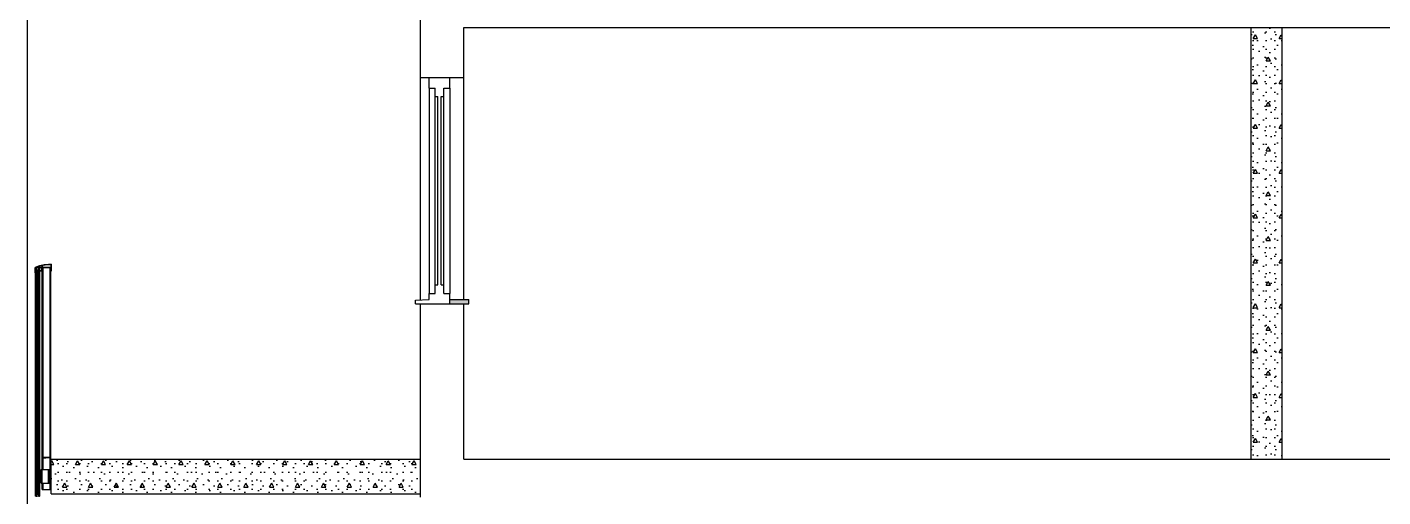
# Model space of a CAD drawing. Header units: millimetres. Extents: x 15 to 2176, y 3 to 641.
# Drawn here: x 1206.1 to 1363.3, y 416.1 to 470.5 of the extents above; entities that cross this region are included whole.
import ezdxf
from ezdxf.xclip import XClip

# ---------------------------------------------------------------- set-up
doc = ezdxf.new("R2010")
doc.units = ezdxf.units.MM
doc.header["$MEASUREMENT"] = 0
doc.header["$XCLIPFRAME"] = 0
doc.set_wipeout_variables(frame=1)
doc.linetypes.add('Wipeout_Contour', pattern=[1000, 0, -1000])
for name, color, linetype in [('A--------P-', 7, 'Continuous'), ('A-01SC-----', 7, 'Continuous'), ('A-01SC-----Ytterväggar2', 7, 'Continuous'), ('A-01SF-----', 7, 'Continuous'), ('A-01SJ-----', 1, 'Continuous'), ('A-27B------', 7, 'Continuous')]:
    doc.layers.add(name, color=color, linetype=linetype)
pattern_1 = [(0, (1499.748, 92.474), (0, 5.19615), [0.5, -2.5]), (0, (1501.248, 95.072), (0, 5.19615), [0.5, -2.5]), (60, (1499.748, 92.474), (-4.5, 2.598076), [0.5, -2.5]), (60, (1502.748, 92.474), (-4.5, 2.598076), [0.5, -2.5]), (120, (1500.248, 92.474), (4.5, 2.598076), [0.5, -2.5]), (120, (1503.248, 92.474), (4.5, 2.598076), [0.5, -2.5]), (0, (1499.7481, 92.9741), (0, 1), [0, -1, 0, -1.5]), (45, (1500.2481, 92.9741), (-0.7071068, 0.7071068), [0, -0.75, 0, -1.25])]

# ---------------------------------------------------------------- blocks, each defined once
blk = doc.blocks.new('Drawing_3_3', base_point=(1339.37, 329.56))
at = {"layer": 'A-01SC-----', "linetype": 'Continuous'}
blk.add_hatch(color=256, dxfattribs=at).paths.add_polyline_path([(1257.35, 438.47), (1257.35, 438.97), (1255.15, 438.97), (1255.15, 438.47)])
at = {"layer": 'A-01SJ-----', "linetype": 'Continuous'}
blk.add_hatch(color=256, dxfattribs=at).paths.add_polyline_path([(1207.3, 416.67), (1207.43, 416.67), (1207.43, 442.17), (1207.3, 442.17)])
h = blk.add_hatch(dxfattribs=at)
h.set_pattern_fill('BETONG__STD__0003', color=256, style=0, pattern_type=2)
h.set_pattern_definition(pattern_1)
h.paths.add_polyline_path([(1208.92, 416.47), (1251.75, 416.47), (1251.75, 420.47), (1208.92, 420.47)])
at = {"layer": 'A-27B------', "linetype": 'Continuous'}
h = blk.add_hatch(dxfattribs=at)
h.set_pattern_fill('BETONG__STD__0003', color=256, style=0, pattern_type=2)
h.set_pattern_definition(pattern_1)
h.paths.add_polyline_path([(1348.01, 420.47), (1351.61, 420.47), (1351.61, 470.47), (1348.01, 470.47)])
at = {"layer": 'A-01SC-----'}
for p, q in [((1251.75, 464.67), (1251.75, 470.47)), ((1256.75, 464.67), (1256.75, 470.47)), ((1251.75, 438.92), (1251.75, 464.67)), ((1251.75, 464.67), (1252.75, 464.67)), ((1252.75, 464.67), (1254.15, 464.67)), ((1252.75, 464.67), (1256.75, 464.67)), ((1254.15, 464.67), (1255.15, 464.67)), ((1256.75, 438.97), (1256.75, 464.67)), ((1251.15, 438.47), (1251.15, 438.89)), ((1251.15, 438.47), (1252.75, 438.47)), ((1251.75, 420.47), (1251.75, 438.47)), ((1251.75, 438.47), (1252.75, 438.47)), ((1252.75, 438.47), (1254.15, 438.47)), ((1252.75, 438.47), (1256.75, 438.47)), ((1254.15, 438.47), (1255.15, 438.47)), ((1255.15, 438.47), (1257.35, 438.47)), ((1256.75, 420.47), (1256.75, 438.47)), ((1257.35, 438.47), (1257.35, 438.97))]:
    blk.add_line(p, q, dxfattribs=at)
at = {"layer": 'A-01SC-----Ytterväggar2'}
for p, q in [((1206.15, 474.87), (1206.15, 420.47)), ((1206.15, 420.47), (1206.15, 366.07))]:
    blk.add_line(p, q, dxfattribs=at)
at = {"layer": 'A-01SF-----'}
for p, q in [((1251.75, 470.47), (1251.75, 474.87)), ((1256.75, 470.47), (1366.48, 470.47)), ((1251.75, 416.07), (1251.75, 420.47)), ((1256.75, 420.47), (1366.48, 420.47))]:
    blk.add_line(p, q, dxfattribs=at)
at = {"layer": 'A-01SJ-----'}
for p, q in [((1207.08, 442.64), (1207.13, 442.73)), ((1207.08, 442.07), (1207.08, 442.64)), ((1207.08, 442.06), (1207.08, 442.07)), ((1207.1, 442.06), (1207.08, 442.06)), ((1207.1, 442.06), (1207.11, 442.06)), ((1207.11, 442.66), (1207.12, 442.67)), ((1207.11, 442.63), (1207.11, 442.66)), ((1207.11, 442.63), (1207.13, 442.66)), ((1207.11, 442.06), (1207.11, 442.07)), ((1207.11, 442.01), (1207.11, 442.07)), ((1207.13, 441.99), (1207.11, 442.01)), ((1207.11, 441.97), (1207.13, 441.97)), ((1207.11, 416.87), (1207.11, 441.97)), ((1207.12, 442.67), (1207.12, 442.67)), ((1207.12, 442.67), (1207.15, 442.67)), ((1207.13, 442.73), (1207.61, 442.92)), ((1207.13, 442.66), (1207.15, 442.67)), ((1207.15, 441.97), (1207.13, 441.99)), ((1207.13, 441.97), (1207.15, 441.97)), ((1207.14, 442.63), (1207.15, 442.64)), ((1207.14, 442.01), (1207.14, 442.63)), ((1207.15, 442.01), (1207.14, 442.01)), ((1207.15, 442.64), (1207.15, 442.64)), ((1207.15, 442.64), (1207.21, 442.64)), ((1207.15, 442), (1207.15, 442.01)), ((1207.15, 442), (1207.21, 442)), ((1207.15, 441.97), (1207.27, 441.97)), ((1207.15, 416.87), (1207.15, 441.97)), ((1207.2, 442.72), (1207.21, 442.73)), ((1207.2, 442.71), (1207.2, 442.72)), ((1207.21, 442.71), (1207.2, 442.71)), ((1207.21, 442.73), (1207.89, 442.96)), ((1207.21, 442.71), (1207.86, 442.71)), ((1207.21, 442.64), (1207.21, 442.64)), ((1207.21, 442), (1207.22, 442.01)), ((1207.22, 442.63), (1207.22, 442.64)), ((1207.22, 442.39), (1207.22, 442.63)), ((1207.23, 442.39), (1207.22, 442.39)), ((1207.22, 442.25), (1207.23, 442.26)), ((1207.22, 442.01), (1207.22, 442.25)), ((1207.22, 442.01), (1207.22, 442.01)), ((1207.23, 442.38), (1207.23, 442.39)), ((1207.23, 442.39), (1207.27, 442.38)), ((1207.23, 442.26), (1207.27, 442.26)), ((1207.23, 442.26), (1207.23, 442.26)), ((1207.25, 442.63), (1207.26, 442.64)), ((1207.25, 442.42), (1207.25, 442.63)), ((1207.26, 442.42), (1207.25, 442.42)), ((1207.25, 442.22), (1207.26, 442.23)), ((1207.25, 442.01), (1207.25, 442.22)), ((1207.26, 442.01), (1207.25, 442.01)), ((1207.26, 442.64), (1207.26, 442.64)), ((1207.26, 442.64), (1207.27, 442.64)), ((1207.26, 442.41), (1207.26, 442.42)), ((1207.26, 442.41), (1207.46, 442.41)), ((1207.26, 442.23), (1207.26, 442.23)), ((1207.26, 442.23), (1207.46, 442.23)), ((1207.27, 442), (1207.26, 442.01)), ((1207.27, 442.67), (1207.46, 442.67)), ((1207.28, 442.67), (1207.27, 442.67)), ((1207.27, 442.64), (1207.28, 442.65)), ((1207.28, 442.38), (1207.27, 442.38)), ((1207.27, 442.26), (1207.28, 442.27)), ((1207.28, 442), (1207.27, 442)), ((1207.27, 441.97), (1207.28, 441.98)), ((1207.27, 441.97), (1207.28, 441.97)), ((1207.27, 416.87), (1207.27, 441.97)), ((1207.28, 442.66), (1207.28, 442.67)), ((1207.28, 442.65), (1207.28, 442.66)), ((1207.28, 442.65), (1207.28, 442.65)), ((1207.29, 442.37), (1207.28, 442.38)), ((1207.28, 442.27), (1207.29, 442.28)), ((1207.28, 441.99), (1207.28, 442)), ((1207.28, 441.98), (1207.28, 441.99)), ((1207.28, 441.98), (1207.28, 441.98)), ((1207.28, 441.97), (1207.28, 441.97)), ((1207.28, 441.97), (1207.3, 441.97)), ((1207.28, 416.87), (1207.28, 441.97)), ((1207.29, 442.36), (1207.29, 442.37)), ((1207.29, 442.29), (1207.29, 442.36)), ((1207.29, 442.28), (1207.29, 442.29)), ((1207.3, 442.17), (1207.43, 442.17)), ((1207.3, 416.67), (1207.3, 442.17)), ((1207.33, 442.33), (1207.34, 442.36)), ((1207.33, 442.33), (1207.33, 442.33)), ((1207.33, 442.32), (1207.33, 442.33)), ((1207.34, 442.29), (1207.33, 442.32)), ((1207.33, 442.32), (1207.33, 442.32)), ((1207.33, 442.32), (1207.33, 442.32)), ((1207.34, 442.36), (1207.38, 442.36)), ((1207.38, 442.29), (1207.34, 442.29)), ((1207.38, 442.36), (1207.38, 442.36)), ((1207.38, 442.36), (1207.38, 442.36)), ((1207.38, 442.36), (1207.38, 442.35)), ((1207.38, 442.35), (1207.39, 442.35)), ((1207.39, 442.3), (1207.38, 442.29)), ((1207.38, 442.29), (1207.38, 442.29)), ((1207.41, 442.35), (1207.39, 442.35)), ((1207.39, 442.29), (1207.41, 442.3)), ((1207.39, 442.29), (1207.39, 442.3)), ((1207.41, 442.35), (1207.42, 442.36)), ((1207.42, 442.29), (1207.41, 442.3)), ((1207.42, 442.37), (1207.43, 442.38)), ((1207.42, 442.36), (1207.42, 442.37)), ((1207.42, 442.28), (1207.42, 442.29)), ((1207.43, 442.27), (1207.42, 442.28)), ((1207.43, 442.38), (1207.43, 442.38)), ((1207.43, 442.38), (1207.49, 442.38)), ((1207.43, 442.26), (1207.43, 442.27)), ((1207.43, 442.26), (1207.49, 442.26)), ((1207.43, 416.67), (1207.43, 442.17)), ((1207.43, 441.97), (1207.45, 441.97)), ((1207.45, 442.67), (1207.46, 442.67)), ((1207.45, 442.66), (1207.45, 442.67)), ((1207.45, 442.65), (1207.45, 442.66)), ((1207.45, 442.65), (1207.45, 442.65)), ((1207.46, 442.64), (1207.45, 442.65)), ((1207.45, 442.65), (1207.46, 442.64)), ((1207.45, 442), (1207.46, 442)), ((1207.45, 441.99), (1207.45, 442)), ((1207.45, 441.98), (1207.45, 441.99)), ((1207.45, 441.98), (1207.45, 441.98)), ((1207.46, 441.97), (1207.45, 441.98)), ((1207.45, 441.98), (1207.57, 441.97)), ((1207.45, 441.97), (1207.45, 441.97)), ((1207.45, 441.97), (1207.46, 441.97)), ((1207.45, 416.87), (1207.45, 441.97)), ((1207.46, 442.41), (1207.47, 442.42)), ((1207.46, 442.23), (1207.46, 442.23)), ((1207.46, 442), (1207.47, 442.01)), ((1207.46, 442), (1207.46, 442)), ((1207.46, 416.87), (1207.46, 441.97)), ((1207.47, 442.63), (1207.47, 442.64)), ((1207.47, 442.42), (1207.47, 442.63)), ((1207.47, 442.42), (1207.47, 442.42)), ((1207.47, 442.22), (1207.47, 442.23)), ((1207.47, 442.01), (1207.47, 442.22)), ((1207.47, 442.01), (1207.47, 442.01)), ((1207.49, 442.38), (1207.5, 442.39)), ((1207.5, 442.26), (1207.49, 442.26)), ((1207.5, 442.63), (1207.51, 442.64)), ((1207.5, 442.39), (1207.5, 442.63)), ((1207.5, 442.39), (1207.5, 442.39)), ((1207.5, 442.25), (1207.5, 442.26)), ((1207.5, 442.01), (1207.5, 442.25)), ((1207.51, 442.01), (1207.5, 442.01)), ((1207.51, 442.64), (1207.51, 442.64)), ((1207.51, 442.64), (1207.57, 442.64)), ((1207.51, 442), (1207.51, 442.01)), ((1207.51, 442), (1207.57, 442)), ((1207.57, 442.67), (1207.85, 442.67)), ((1207.6, 442.66), (1207.57, 442.67)), ((1207.57, 442.64), (1207.57, 442.64)), ((1207.57, 442), (1207.58, 442.01)), ((1207.57, 441.97), (1207.6, 441.99)), ((1207.57, 441.97), (1207.6, 441.97)), ((1207.57, 416.87), (1207.57, 441.97)), ((1207.58, 442.63), (1207.58, 442.64)), ((1207.58, 442.01), (1207.58, 442.63)), ((1207.58, 442.01), (1207.58, 442.01)), ((1207.61, 442.63), (1207.6, 442.66)), ((1207.6, 441.99), (1207.61, 442.01)), ((1207.6, 441.97), (1207.61, 441.97)), ((1207.61, 442.92), (1208.11, 443.04)), ((1207.61, 442.01), (1207.61, 442.63)), ((1207.61, 416.87), (1207.61, 441.97)), ((1207.62, 442.3), (1207.63, 442.3)), ((1207.62, 442.28), (1207.62, 442.3)), ((1207.63, 442.28), (1207.62, 442.28)), ((1207.63, 442.31), (1207.86, 442.31)), ((1207.63, 442.3), (1207.63, 442.31)), ((1207.63, 442.27), (1207.63, 442.28)), ((1207.63, 442.28), (1207.87, 442.27)), ((1207.87, 442.67), (1207.85, 442.67)), ((1207.86, 442.71), (1207.88, 442.72)), ((1207.86, 442.31), (1207.87, 442.31)), ((1207.87, 442.65), (1207.87, 442.67)), ((1207.87, 442.32), (1207.87, 442.65)), ((1207.87, 442.31), (1207.87, 442.32)), ((1207.87, 442.27), (1207.9, 442.29)), ((1207.88, 442.83), (1207.89, 442.85)), ((1207.88, 442.73), (1207.88, 442.83)), ((1207.88, 442.72), (1207.88, 442.73)), ((1207.89, 442.96), (1208.62, 443.04)), ((1207.89, 442.85), (1207.9, 442.85)), ((1207.9, 442.85), (1207.97, 442.85)), ((1207.9, 442.29), (1207.91, 442.31)), ((1207.91, 442.66), (1207.91, 442.67)), ((1207.91, 442.67), (1207.92, 442.67)), ((1207.91, 442.67), (1207.94, 442.67)), ((1207.91, 420.71), (1207.91, 442.67)), ((1207.91, 442.31), (1207.91, 442.66)), ((1207.92, 442.81), (1207.93, 442.82)), ((1207.92, 442.72), (1207.92, 442.81)), ((1207.92, 442.81), (1207.92, 442.81)), ((1207.92, 442.71), (1207.92, 442.72)), ((1207.93, 442.71), (1207.92, 442.71)), ((1207.92, 442.67), (1208.91, 442.67)), ((1207.93, 442.82), (1207.97, 442.82)), ((1207.93, 442.71), (1208.92, 442.71)), ((1207.94, 442.67), (1207.99, 442.67)), ((1207.98, 442.85), (1207.97, 442.85)), ((1207.97, 442.82), (1207.98, 442.82)), ((1207.98, 442.84), (1207.98, 442.85)), ((1207.98, 442.83), (1207.98, 442.84)), ((1207.98, 442.82), (1207.98, 442.83)), ((1207.99, 442.67), (1208.83, 442.67)), ((1207.99, 420.71), (1207.99, 442.67)), ((1208.11, 443.04), (1208.62, 443.07)), ((1208.62, 443.07), (1208.92, 443.07)), ((1208.62, 443.04), (1208.9, 443.04)), ((1208.83, 442.67), (1208.89, 442.67)), ((1208.83, 420.71), (1208.83, 442.67)), ((1208.89, 442.67), (1208.91, 442.67)), ((1208.91, 443.03), (1208.9, 443.04)), ((1208.92, 443.02), (1208.91, 443.03)), ((1208.91, 442.67), (1208.91, 442.67)), ((1208.91, 420.71), (1208.91, 442.67)), ((1208.94, 443.06), (1208.92, 443.07)), ((1208.92, 442.71), (1208.92, 443.02)), ((1208.92, 442.66), (1208.92, 442.67)), ((1208.92, 442.27), (1208.92, 442.66)), ((1208.92, 442.27), (1208.95, 442.27)), ((1208.96, 443.03), (1208.94, 443.06)), ((1208.95, 442.27), (1208.95, 442.28)), ((1208.95, 442.28), (1208.96, 442.28)), ((1208.96, 442.28), (1208.96, 443.03)), ((1207.91, 420.67), (1207.89, 420.67)), ((1207.89, 420.67), (1207.91, 420.67)), ((1207.91, 420.71), (1208.91, 420.71)), ((1207.91, 420.67), (1207.91, 420.71)), ((1207.91, 420.65), (1207.91, 420.67)), ((1207.91, 420.62), (1207.91, 420.65)), ((1207.91, 420.62), (1207.92, 420.63)), ((1207.91, 419.27), (1207.91, 420.62)), ((1207.92, 420.63), (1207.92, 420.63)), ((1207.92, 420.63), (1208.3, 420.63)), ((1207.99, 419.27), (1207.99, 420.63)), ((1208.3, 420.67), (1208.87, 420.67)), ((1208.31, 420.67), (1208.3, 420.67)), ((1208.3, 420.63), (1208.3, 420.63)), ((1208.3, 420.63), (1208.3, 420.63)), ((1208.3, 420.63), (1208.3, 420.63)), ((1208.3, 420.63), (1208.31, 420.63)), ((1208.31, 420.66), (1208.31, 420.67)), ((1208.31, 420.63), (1208.31, 420.66)), ((1208.31, 420.63), (1208.31, 420.63)), ((1208.31, 420.63), (1208.31, 420.63)), ((1208.83, 419.27), (1208.83, 420.67)), ((1208.87, 420.21), (1208.87, 420.67)), ((1208.87, 420.21), (1208.91, 420.21)), ((1208.91, 420.21), (1208.91, 420.71)), ((1208.91, 416.97), (1208.91, 420.21)), ((1208.92, 420.47), (1251.75, 420.47)), ((1208.92, 416.47), (1208.92, 420.47)), ((1251.75, 416.47), (1251.75, 420.47)), ((1207.79, 419.27), (1207.82, 419.27)), ((1207.79, 417.67), (1207.79, 419.27)), ((1207.82, 419.27), (1207.89, 419.27)), ((1207.89, 419.27), (1208.63, 419.27)), ((1207.89, 417.67), (1207.89, 419.27)), ((1208.63, 419.27), (1208.68, 419.27)), ((1208.63, 417.67), (1208.63, 419.27)), ((1208.68, 419.27), (1208.69, 419.27)), ((1208.69, 419.27), (1208.71, 419.27)), ((1208.69, 417.67), (1208.69, 419.27)), ((1208.71, 419.27), (1208.75, 419.27)), ((1208.75, 419.27), (1208.85, 419.27)), ((1208.75, 417.67), (1208.75, 419.27)), ((1208.85, 419.27), (1208.87, 419.27)), ((1208.85, 417.67), (1208.85, 419.27)), ((1208.87, 419.27), (1208.87, 419.27)), ((1208.87, 417.67), (1208.87, 419.27)), ((1207.11, 416.87), (1207.13, 416.87)), ((1207.11, 416.83), (1207.13, 416.86)), ((1207.11, 416.27), (1207.11, 416.83)), ((1207.13, 416.86), (1207.15, 416.87)), ((1207.13, 416.87), (1207.15, 416.87)), ((1207.14, 416.83), (1207.15, 416.84)), ((1207.14, 416.21), (1207.14, 416.83)), ((1207.15, 416.87), (1207.27, 416.87)), ((1207.15, 416.87), (1207.15, 416.87)), ((1207.15, 416.84), (1207.15, 416.84)), ((1207.15, 416.84), (1207.21, 416.84)), ((1207.21, 416.84), (1207.21, 416.84)), ((1207.22, 416.83), (1207.22, 416.84)), ((1207.22, 416.59), (1207.22, 416.83)), ((1207.23, 416.59), (1207.22, 416.59)), ((1207.22, 416.45), (1207.23, 416.46)), ((1207.22, 416.21), (1207.22, 416.45)), ((1207.23, 416.58), (1207.23, 416.59)), ((1207.23, 416.59), (1207.27, 416.58)), ((1207.23, 416.46), (1207.27, 416.46)), ((1207.23, 416.46), (1207.23, 416.46)), ((1207.25, 416.83), (1207.26, 416.84)), ((1207.25, 416.62), (1207.25, 416.83)), ((1207.26, 416.62), (1207.25, 416.62)), ((1207.25, 416.42), (1207.26, 416.43)), ((1207.25, 416.21), (1207.25, 416.42)), ((1207.26, 416.84), (1207.26, 416.84)), ((1207.26, 416.84), (1207.27, 416.84)), ((1207.26, 416.61), (1207.26, 416.62)), ((1207.26, 416.61), (1207.46, 416.61)), ((1207.26, 416.43), (1207.26, 416.43)), ((1207.26, 416.43), (1207.46, 416.43)), ((1207.28, 416.87), (1207.27, 416.87)), ((1207.27, 416.87), (1207.28, 416.87)), ((1207.27, 416.84), (1207.28, 416.85)), ((1207.28, 416.58), (1207.27, 416.58)), ((1207.27, 416.46), (1207.28, 416.47)), ((1207.28, 416.86), (1207.28, 416.87)), ((1207.28, 416.87), (1207.28, 416.87)), ((1207.28, 416.87), (1207.3, 416.87)), ((1207.28, 416.85), (1207.28, 416.86)), ((1207.28, 416.85), (1207.28, 416.85)), ((1207.29, 416.57), (1207.28, 416.58)), ((1207.28, 416.47), (1207.29, 416.48)), ((1207.29, 416.56), (1207.29, 416.57)), ((1207.29, 416.49), (1207.29, 416.56)), ((1207.29, 416.48), (1207.29, 416.49)), ((1207.3, 416.67), (1207.43, 416.67)), ((1207.33, 416.53), (1207.34, 416.56)), ((1207.33, 416.52), (1207.33, 416.53)), ((1207.33, 416.53), (1207.33, 416.53)), ((1207.34, 416.49), (1207.33, 416.52)), ((1207.33, 416.52), (1207.33, 416.52)), ((1207.33, 416.52), (1207.33, 416.52)), ((1207.34, 416.56), (1207.38, 416.56)), ((1207.38, 416.49), (1207.34, 416.49)), ((1207.38, 416.56), (1207.38, 416.56)), ((1207.38, 416.56), (1207.38, 416.56)), ((1207.38, 416.56), (1207.38, 416.55)), ((1207.38, 416.55), (1207.39, 416.55)), ((1207.39, 416.5), (1207.38, 416.49)), ((1207.38, 416.49), (1207.38, 416.49)), ((1207.41, 416.55), (1207.39, 416.55)), ((1207.39, 416.49), (1207.41, 416.5)), ((1207.39, 416.49), (1207.39, 416.5)), ((1207.41, 416.55), (1207.42, 416.56)), ((1207.42, 416.49), (1207.41, 416.5)), ((1207.42, 416.57), (1207.43, 416.58)), ((1207.42, 416.56), (1207.42, 416.57)), ((1207.42, 416.48), (1207.42, 416.49)), ((1207.43, 416.47), (1207.42, 416.48)), ((1207.43, 416.87), (1207.45, 416.87)), ((1207.43, 416.58), (1207.43, 416.58)), ((1207.43, 416.58), (1207.49, 416.58)), ((1207.43, 416.46), (1207.43, 416.47)), ((1207.43, 416.46), (1207.49, 416.46)), ((1207.45, 416.87), (1207.46, 416.87)), ((1207.45, 416.86), (1207.45, 416.87)), ((1207.45, 416.87), (1207.45, 416.87)), ((1207.45, 416.87), (1207.46, 416.87)), ((1207.45, 416.85), (1207.45, 416.86)), ((1207.45, 416.85), (1207.45, 416.85)), ((1207.46, 416.84), (1207.45, 416.85)), ((1207.45, 416.85), (1207.46, 416.84)), ((1207.46, 416.87), (1207.57, 416.87)), ((1207.46, 416.87), (1207.46, 416.87)), ((1207.46, 416.61), (1207.47, 416.62)), ((1207.46, 416.43), (1207.46, 416.43)), ((1207.47, 416.83), (1207.47, 416.84)), ((1207.47, 416.62), (1207.47, 416.83)), ((1207.47, 416.62), (1207.47, 416.62)), ((1207.47, 416.42), (1207.47, 416.43)), ((1207.47, 416.21), (1207.47, 416.42)), ((1207.49, 416.58), (1207.5, 416.59)), ((1207.5, 416.46), (1207.49, 416.46)), ((1207.5, 416.83), (1207.51, 416.84)), ((1207.5, 416.59), (1207.5, 416.83)), ((1207.5, 416.59), (1207.5, 416.59)), ((1207.5, 416.45), (1207.5, 416.46)), ((1207.5, 416.21), (1207.5, 416.45)), ((1207.51, 416.84), (1207.51, 416.84)), ((1207.51, 416.84), (1207.57, 416.84)), ((1207.6, 416.86), (1207.57, 416.87)), ((1207.57, 416.87), (1207.6, 416.87)), ((1207.58, 416.84), (1207.57, 416.84)), ((1207.58, 416.83), (1207.58, 416.84)), ((1207.58, 416.21), (1207.58, 416.83)), ((1207.6, 416.87), (1207.61, 416.87)), ((1207.61, 416.83), (1207.6, 416.86)), ((1207.61, 416.21), (1207.61, 416.83)), ((1207.79, 417.67), (1207.82, 417.67)), ((1207.82, 417.67), (1207.89, 417.67)), ((1207.89, 417.67), (1208.63, 417.67)), ((1207.91, 416.97), (1207.91, 417.67)), ((1207.91, 416.97), (1207.94, 416.97)), ((1207.94, 416.97), (1207.99, 416.97)), ((1207.99, 416.97), (1207.99, 417.67)), ((1207.99, 416.97), (1208.83, 416.97)), ((1208.63, 417.67), (1208.68, 417.67)), ((1208.68, 417.67), (1208.69, 417.67)), ((1208.69, 417.67), (1208.71, 417.67)), ((1208.71, 417.67), (1208.75, 417.67)), ((1208.75, 417.67), (1208.85, 417.67)), ((1208.83, 416.97), (1208.83, 417.67)), ((1208.83, 416.97), (1208.89, 416.97)), ((1208.85, 417.67), (1208.87, 417.67)), ((1208.87, 417.67), (1208.87, 417.67)), ((1208.89, 416.97), (1208.91, 416.97)), ((1208.92, 416.47), (1251.75, 416.47)), ((1207.11, 416.21), (1207.11, 416.27)), ((1207.13, 416.19), (1207.11, 416.21)), ((1207.15, 416.17), (1207.13, 416.19)), ((1207.15, 416.21), (1207.14, 416.21)), ((1207.15, 416.2), (1207.15, 416.21)), ((1207.15, 416.2), (1207.21, 416.2)), ((1207.15, 416.17), (1207.27, 416.17)), ((1207.21, 416.2), (1207.22, 416.21)), ((1207.22, 416.21), (1207.22, 416.21)), ((1207.26, 416.21), (1207.25, 416.21)), ((1207.27, 416.2), (1207.26, 416.21)), ((1207.28, 416.2), (1207.27, 416.2)), ((1207.27, 416.17), (1207.28, 416.18)), ((1207.28, 416.19), (1207.28, 416.2)), ((1207.28, 416.18), (1207.28, 416.19)), ((1207.28, 416.18), (1207.28, 416.18)), ((1207.45, 416.2), (1207.46, 416.2)), ((1207.45, 416.19), (1207.45, 416.2)), ((1207.45, 416.18), (1207.45, 416.19)), ((1207.45, 416.18), (1207.45, 416.18)), ((1207.46, 416.17), (1207.45, 416.18)), ((1207.45, 416.18), (1207.57, 416.17)), ((1207.46, 416.2), (1207.47, 416.21)), ((1207.46, 416.2), (1207.46, 416.2)), ((1207.47, 416.21), (1207.47, 416.21)), ((1207.51, 416.21), (1207.5, 416.21)), ((1207.51, 416.2), (1207.51, 416.21)), ((1207.51, 416.2), (1207.57, 416.2)), ((1207.57, 416.2), (1207.58, 416.21)), ((1207.57, 416.17), (1207.6, 416.19)), ((1207.58, 416.21), (1207.58, 416.21)), ((1207.6, 416.19), (1207.61, 416.21))]:
    blk.add_line(p, q, dxfattribs=at)
for p in [(1207.27, 442), (1207.39, 442.3), (1207.46, 442.64), (1207.39, 416.5), (1207.46, 416.84), (1207.27, 416.2)]:
    blk.add_point(p, dxfattribs=at)
at = {"layer": 'A-27B------'}
for p, q in [((1348.01, 470.47), (1351.61, 470.47)), ((1348.01, 420.47), (1348.01, 470.47)), ((1351.61, 420.47), (1351.61, 470.47)), ((1348.01, 420.47), (1351.61, 420.47))]:
    blk.add_line(p, q, dxfattribs=at)
at = {"linetype": 'Wipeout_Contour', "ltscale": 5346.746368}
blk.add_wipeout([(1253.45, 463.47), (1253.45, 462.47), (1254.45, 462.47), (1254.45, 463.47)], dxfattribs=at).dxf.layer = 'A-01SC-----'
at = {"layer": 'A-01SC-----'}
for p, q in [((1252.75, 463.47), (1252.75, 464.67)), ((1255.15, 463.47), (1255.15, 464.67)), ((1252.75, 463.47), (1253.45, 463.47)), ((1253.45, 462.47), (1253.45, 463.47)), ((1253.45, 462.47), (1253.75, 462.47)), ((1254.15, 462.47), (1254.45, 462.47)), ((1254.45, 462.47), (1254.45, 463.47)), ((1254.45, 463.47), (1255.15, 463.47))]:
    blk.add_line(p, q, dxfattribs=at)
at = {"linetype": 'Wipeout_Contour', "ltscale": 5315.846918}
blk.add_wipeout([(1253.45, 439.67), (1254.45, 439.67), (1254.45, 440.67), (1253.45, 440.67)], dxfattribs=at).dxf.layer = 'A-01SC-----'
at = {"layer": 'A-01SC-----'}
for p, q in [((1252.75, 463.47), (1252.75, 439.67)), ((1253.45, 440.67), (1253.45, 462.47)), ((1253.75, 440.67), (1253.75, 462.47)), ((1254.15, 440.67), (1254.15, 462.47)), ((1254.45, 440.67), (1254.45, 462.47)), ((1255.15, 463.47), (1255.15, 439.67)), ((1253.45, 440.67), (1253.75, 440.67)), ((1253.45, 439.67), (1253.45, 440.67)), ((1254.15, 440.67), (1254.45, 440.67)), ((1254.45, 439.67), (1254.45, 440.67)), ((1251.15, 438.89), (1252.75, 438.97)), ((1252.75, 439.67), (1253.45, 439.67)), ((1252.75, 438.97), (1252.75, 439.67)), ((1254.45, 439.67), (1255.15, 439.67)), ((1255.15, 438.47), (1255.15, 439.67)), ((1255.15, 438.97), (1257.35, 438.97)), ((1255.15, 438.47), (1255.15, 438.97))]:
    blk.add_line(p, q, dxfattribs=at)

msp = doc.modelspace()

# ---------------------------------------------------------------- block references
at = {"layer": 'A--------P-'}
ref = msp.add_blockref('Drawing_3_3', (1339.37, 329.56), dxfattribs=at)
XClip(ref).set_block_clipping_path([(1079.1881029319, 18.4741086751), (1599.5527581567, 640.6436337123)])

doc.saveas('drawing.dxf')
